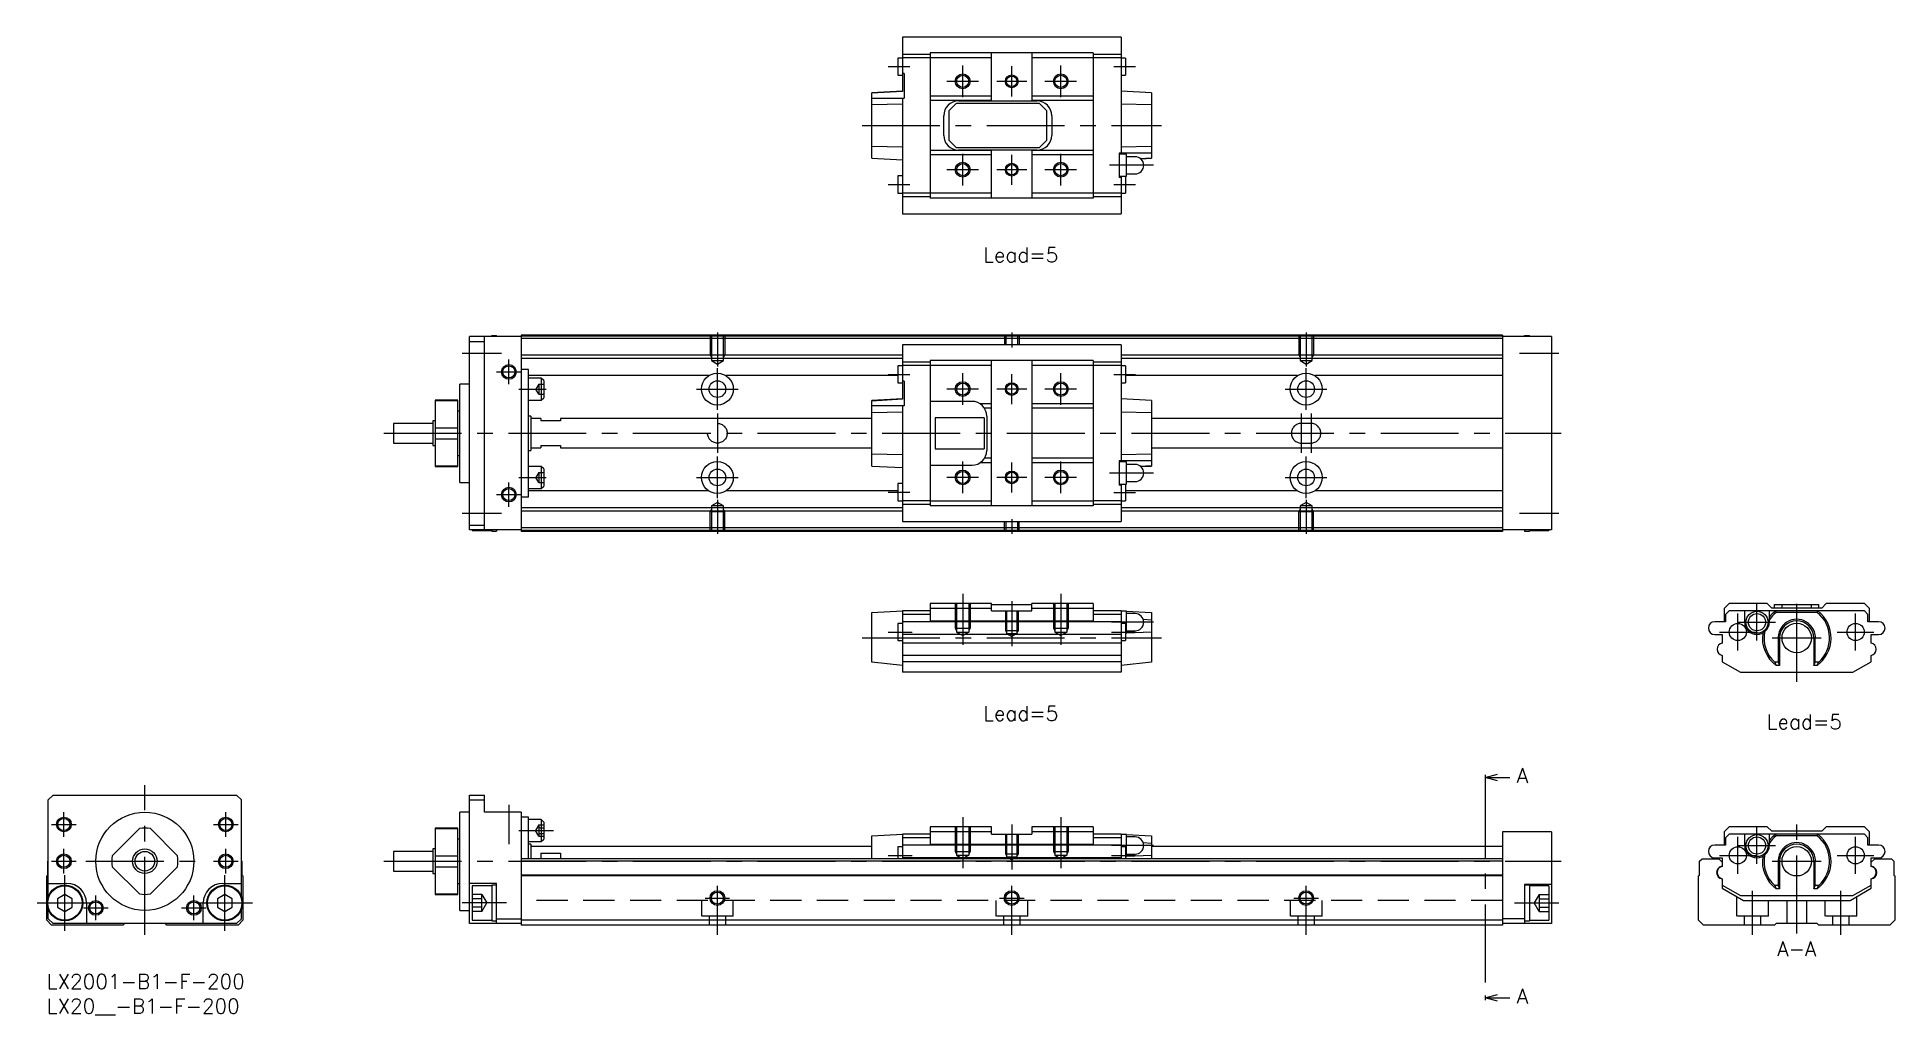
# Model space of a CAD drawing. Extents: x -2 to 377, y -8 to 191.
import ezdxf

# ---------------------------------------------------------------- set-up
doc = ezdxf.new("R2010")
doc.units = 0
doc.header["$LTSCALE"] = 0.5
doc.linetypes.add('CENTER', pattern=[50.8, 31.75, -6.35, 6.35, -6.35])
doc.linetypes.add('DASHED', pattern=[19.05, 12.7, -6.35])
for name, color, linetype in [('MSM_CENTER', 1, 'CENTER'), ('MSM_CONTINUOUS', 7, 'CONTINUOUS'), ('MSM_DASHED', 4, 'DASHED'), ('MSM_NARROW', 5, 'CONTINUOUS'), ('MSM_PART_NUMBER', 7, 'CONTINUOUS')]:
    doc.layers.add(name, color=color, linetype=linetype)
doc.styles.get("Standard").update_dxf_attribs({"font": 'txt.shx', "height": 1, "bigfont": 'bigfont.shx'})

# ---------------------------------------------------------------- blocks, each defined once
blk = doc.blocks.new('*U2')
at = {"layer": 'MSM_PART_NUMBER'}
blk.add_text('LX2001-B1-F-200', height=3, dxfattribs=at).set_placement((0, -3))
blk = doc.blocks.new('*U3')
at = {"layer": 'MSM_PART_NUMBER'}
blk.add_text('LX20__-B1-F-200', height=3, dxfattribs=at).set_placement((0, -8))

msp = doc.modelspace()

# ---------------------------------------------------------------- linework, layer by layer
at = {"layer": 'MSM_CENTER'}
for p, q in [((171.5, 184.9), (175.9, 184.9)), ((189.93, 181.9), (183.47, 181.9)), ((186.7, 178.67), (186.7, 185.13)), ((199.76, 181.9), (193.64, 181.9)), ((196.7, 178.84), (196.7, 184.96)), ((209.93, 181.9), (203.47, 181.9)), ((206.7, 178.67), (206.7, 185.13)), ((217.5, 184.9), (221.9, 184.9)), ((166.2, 172.9), (227.2, 172.9)), ((186.7, 160.67), (186.7, 167.13)), ((196.7, 160.84), (196.7, 166.96)), ((206.7, 160.67), (206.7, 167.13)), ((189.93, 163.9), (183.47, 163.9)), ((199.76, 163.9), (193.64, 163.9)), ((209.93, 163.9), (203.47, 163.9)), ((225.6, 164.8), (216.6, 164.8)), ((171.5, 160.9), (175.9, 160.9)), ((217.5, 160.85), (221.9, 160.85)), ((136.7, 130.7), (136.7, 123.79)), ((196.7, 130.7), (196.7, 127.7)), ((256.7, 130.7), (256.7, 123.79)), ((84.7, 126.5), (92.7, 126.5)), ((94.2, 120.2), (94.2, 125.2)), ((300.2, 126.5), (308.2, 126.5)), ((91.7, 122.7), (96.7, 122.7)), ((136.7, 114.95), (136.7, 123.45)), ((171.5, 122.2), (175.9, 122.2)), ((186.7, 115.97), (186.7, 122.43)), ((196.7, 116.14), (196.7, 122.26)), ((206.7, 115.97), (206.7, 122.43)), ((217.5, 122.2), (221.9, 122.2)), ((256.7, 114.95), (256.7, 123.45)), ((96.2, 119.2), (101.8, 119.2)), ((132.45, 119.2), (140.95, 119.2)), ((189.93, 119.2), (183.47, 119.2)), ((199.76, 119.2), (193.64, 119.2)), ((209.93, 119.2), (203.47, 119.2)), ((252.45, 119.2), (260.95, 119.2)), ((136.7, 114.2), (136.7, 106.2)), ((255.7, 114.2), (255.7, 106.2)), ((257.7, 114.2), (257.7, 106.2)), ((68.7, 110.2), (308.7, 110.2)), ((136.7, 96.95), (136.7, 105.45)), ((186.7, 97.97), (186.7, 104.43)), ((196.7, 98.14), (196.7, 104.26)), ((206.7, 97.97), (206.7, 104.43)), ((256.7, 96.95), (256.7, 105.45)), ((94.2, 95.2), (94.2, 100.2)), ((96.2, 101.2), (101.8, 101.2)), ((132.45, 101.2), (140.95, 101.2)), ((189.93, 101.2), (183.47, 101.2)), ((199.76, 101.2), (193.64, 101.2)), ((209.93, 101.2), (203.47, 101.2)), ((225.6, 102.1), (216.6, 102.1)), ((252.45, 101.2), (260.95, 101.2)), ((91.7, 97.7), (96.7, 97.7)), ((136.7, 96.61), (136.7, 89.7)), ((171.5, 98.2), (175.9, 98.2)), ((217.5, 98.15), (221.9, 98.15)), ((256.7, 96.61), (256.7, 89.7)), ((84.7, 93.9), (92.7, 93.9)), ((196.7, 92.7), (196.7, 89.7)), ((300.2, 93.9), (308.2, 93.9)), ((186.7, 77.5), (186.7, 67.1)), ((196.7, 76), (196.7, 66.8)), ((206.7, 77.5), (206.7, 67.1)), ((356.7, 59.55), (356.7, 77.35)), ((344.7, 65.95), (344.7, 73.45)), ((348.6, 67.95), (348.6, 75.45)), ((368.7, 65.95), (368.7, 73.45)), ((166.2, 68.5), (227.2, 68.5)), ((171.5, 69.7), (176.4, 69.7)), ((225.6, 71.7), (217, 71.7)), ((217, 69.7), (221.9, 69.7)), ((340.95, 69.7), (348.45, 69.7)), ((344.85, 71.7), (352.35, 71.7)), ((351.7, 68.5), (361.7, 68.5)), ((364.95, 69.7), (372.45, 69.7)), ((20, 8), (20, 38.5)), ((293.2, 39.58), (293.2, -4.33)), ((94.2, 34.5), (94.2, 26.5)), ((1, 30.5), (6, 30.5)), ((3.5, 28), (3.5, 33)), ((34, 30.5), (39, 30.5)), ((36.5, 28), (36.5, 33)), ((186.7, 32), (186.7, 21.6)), ((196.7, 30.5), (196.7, 21.3)), ((206.7, 32), (206.7, 21.6)), ((356.7, 8.3), (356.7, 31.1)), ((96.2, 29.25), (103.3, 29.25)), ((344.7, 20.45), (344.7, 27.95)), ((348.6, 22.45), (348.6, 29.95)), ((368.7, 20.45), (368.7, 27.95)), ((1, 23), (6, 23)), ((3.5, 20.5), (3.5, 25.5)), ((8, 23), (32, 23)), ((34, 23), (39, 23)), ((36.5, 20.5), (36.5, 25.5)), ((68.7, 23), (308.7, 23)), ((171.5, 24.2), (176.4, 24.2)), ((225.6, 26.2), (217, 26.2)), ((217, 24.2), (221.9, 24.2)), ((340.95, 24.2), (348.45, 24.2)), ((344.85, 26.2), (352.35, 26.2)), ((351.7, 23), (361.7, 23)), ((364.95, 24.2), (372.45, 24.2)), ((3.7, 8.85), (3.7, 20.15)), ((36.3, 8.85), (36.3, 20.15)), ((10, 11), (10, 16)), ((30, 11), (30, 16)), ((134.2, 15.5), (139.2, 15.5)), ((136.7, 8), (136.7, 18)), ((194.2, 15.5), (199.2, 15.5)), ((196.7, 8), (196.7, 18)), ((254.2, 15.5), (259.2, 15.5)), ((256.7, 8), (256.7, 18)), ((347.7, 8), (347.7, 17)), ((365.7, 8), (365.7, 17)), ((-1.95, 14.5), (9.35, 14.5)), ((7.5, 13.5), (12.5, 13.5)), ((27.5, 13.5), (32.5, 13.5)), ((30.65, 14.5), (41.95, 14.5)), ((93.7, 14.5), (84.7, 14.5)), ((299.2, 14.5), (308.2, 14.5))]:
    msp.add_line(p, q, dxfattribs=at)
at = {"layer": 'MSM_CONTINUOUS'}
for p, q in [((174.4, 190.9), (174.4, 179.83)), ((219, 190.9), (174.4, 190.9)), ((219, 190.9), (219, 167.3)), ((173.5, 186.65), (173.5, 183.15)), ((174.4, 186.65), (173.5, 186.65)), ((180.1, 187.4), (174.4, 187.4)), ((180.1, 186.69), (174.4, 186.69)), ((213.3, 187.7), (180.1, 187.7)), ((180.1, 187.7), (180.1, 158.1)), ((192.6, 186.7), (180.1, 186.7)), ((192.6, 177.9), (192.6, 187.7)), ((200.8, 187.7), (200.8, 177.9)), ((213.3, 186.7), (200.8, 186.7)), ((213.3, 187.7), (213.3, 158.1)), ((219, 187.4), (213.3, 187.4)), ((219, 186.69), (213.3, 186.69)), ((219.9, 186.65), (219, 186.65)), ((219.9, 186.65), (219.9, 183.15)), ((173.5, 183.15), (174.4, 183.15)), ((174.8, 183.5), (174.4, 183.5)), ((174.8, 183.5), (174.8, 178.5)), ((219, 183.15), (219.9, 183.15)), ((174.4, 179.9), (168.2, 179.58)), ((174.4, 179.83), (168.2, 179.46)), ((168.2, 166.22), (168.2, 179.58)), ((168.2, 178.5), (174.8, 178.5)), ((174.4, 178.5), (174.4, 154.9)), ((192.6, 178.9), (180.1, 178.9)), ((192.6, 178), (180.1, 178)), ((213.3, 178.9), (200.8, 178.9)), ((213.3, 178), (200.8, 178)), ((225.2, 179.58), (219, 179.9)), ((225.2, 179.58), (225.2, 166.22)), ((174.4, 177.23), (168.2, 177.09)), ((182.85, 170.9), (182.85, 174.9)), ((185.35, 177.4), (183.85, 175.9)), ((183.85, 175.9), (183.85, 169.9)), ((202.35, 177.4), (185.35, 177.4)), ((185.85, 177.9), (201.85, 177.9)), ((203.85, 175.9), (202.35, 177.4)), ((203.85, 169.9), (203.85, 175.9)), ((204.85, 174.9), (204.85, 170.9)), ((225.2, 177.09), (219, 177.23)), ((168.2, 168.71), (174.4, 168.57)), ((192.6, 167.8), (180.1, 167.8)), ((192.6, 166.9), (180.1, 166.9)), ((183.85, 169.9), (185.35, 168.4)), ((185.35, 168.4), (202.35, 168.4)), ((201.85, 167.9), (185.85, 167.9)), ((192.6, 158.1), (192.6, 167.9)), ((200.8, 167.9), (200.8, 158.1)), ((213.3, 167.8), (200.8, 167.8)), ((213.3, 166.9), (200.8, 166.9)), ((202.35, 168.4), (203.85, 169.9)), ((218.6, 167.3), (218.6, 162.3)), ((225.2, 167.3), (218.6, 167.3)), ((220.1, 167.05), (218.6, 167.05)), ((219, 168.57), (225.2, 168.71)), ((220.1, 162.55), (220.1, 167.05)), ((168.2, 166.22), (174.4, 165.9)), ((221.85, 166.55), (220.1, 166.55)), ((220.1, 163.05), (221.85, 163.05)), ((222.9, 166.2), (225.2, 166.34)), ((223.01, 166.11), (225.2, 166.22)), ((173.5, 162.65), (173.5, 159.15)), ((174.4, 162.65), (173.5, 162.65)), ((173.5, 159.15), (174.4, 159.15)), ((180.1, 159.11), (174.4, 159.11)), ((192.6, 159.1), (180.1, 159.1)), ((213.3, 159.1), (200.8, 159.1)), ((219, 159.11), (213.3, 159.11)), ((218.6, 162.55), (220.1, 162.55)), ((219, 162.3), (218.6, 162.3)), ((219, 162.55), (219, 154.9)), ((219, 159.15), (219.9, 159.15)), ((219.9, 162.55), (219.9, 159.15)), ((180.1, 158.4), (174.4, 158.4)), ((213.3, 158.1), (180.1, 158.1)), ((219, 158.4), (213.3, 158.4)), ((174.4, 154.9), (219, 154.9)), ((96.7, 129.9), (86.2, 129.9)), ((86.2, 90.5), (86.2, 129.9)), ((86.2, 128.9), (89.2, 128.9)), ((86.7, 129.9), (86.7, 130)), ((86.7, 130), (90.7, 130)), ((89.2, 90.5), (89.2, 129.9)), ((90.7, 129.9), (90.7, 130.15)), ((90.7, 130.15), (91.7, 130.15)), ((91.7, 129.9), (91.7, 130.15)), ((296.7, 130.2), (96.7, 130.2)), ((96.7, 130.2), (96.7, 90.2)), ((296.7, 130), (96.7, 130)), ((296.7, 129.5), (96.7, 129.5)), ((296.7, 130.2), (296.7, 90.2)), ((306.7, 129.9), (296.7, 129.9)), ((301.2, 129.9), (301.2, 130.15)), ((301.2, 130.15), (302.2, 130.15)), ((302.2, 129.9), (302.2, 130.15)), ((302.2, 130), (306.2, 130)), ((306.2, 129.9), (306.2, 130)), ((306.7, 129.9), (306.7, 90.5)), ((174.4, 126.1), (96.7, 126.1)), ((174.4, 125.4), (96.7, 125.4)), ((174.4, 128.2), (174.4, 117.13)), ((219, 128.2), (174.4, 128.2)), ((213.3, 125), (180.1, 125)), ((180.1, 125), (180.1, 95.4)), ((192.6, 95.4), (192.6, 125)), ((200.8, 125), (200.8, 95.4)), ((213.3, 125), (213.3, 95.4)), ((219, 128.2), (219, 104.6)), ((296.7, 126.1), (219, 126.1)), ((296.7, 125.4), (219, 125.4)), ((98.2, 123.2), (96.7, 123.2)), ((98.2, 97.2), (98.2, 123.2)), ((134.95, 121.94), (98.2, 121.94)), ((100.8, 121.45), (98.2, 121.45)), ((100.8, 121.45), (100.8, 116.95)), ((101.3, 120.95), (100.8, 121.45)), ((173.5, 121.94), (138.45, 121.94)), ((173.5, 123.95), (173.5, 120.45)), ((174.4, 123.95), (173.5, 123.95)), ((180.1, 124.7), (174.4, 124.7)), ((180.1, 123.99), (174.4, 123.99)), ((192.6, 124), (180.1, 124)), ((213.3, 124), (200.8, 124)), ((219, 124.7), (213.3, 124.7)), ((219, 123.99), (213.3, 123.99)), ((219.9, 123.95), (219, 123.95)), ((219.9, 123.95), (219.9, 120.45)), ((254.95, 121.94), (219.9, 121.94)), ((296.7, 121.94), (258.45, 121.94)), ((86.2, 120.2), (84.2, 120.2)), ((84.2, 100.2), (84.2, 120.2)), ((100.8, 116.95), (101.3, 117.45)), ((101.3, 120.95), (101.3, 117.45)), ((173.5, 120.45), (174.4, 120.45)), ((174.8, 120.8), (174.4, 120.8)), ((174.8, 120.8), (174.8, 115.8)), ((219, 120.45), (219.9, 120.45)), ((83.8, 116.95), (79.2, 116.95)), ((79.2, 116.95), (79.2, 103.45)), ((79.2, 116.86), (83.8, 116.86)), ((83.8, 103.45), (83.8, 116.95)), ((84.2, 114.7), (83.8, 114.7)), ((98.2, 116.95), (100.8, 116.95)), ((98.7, 113.7), (98.2, 113.7)), ((98.7, 113.7), (98.7, 106.7)), ((174.4, 117.2), (168.2, 116.88)), ((174.4, 117.13), (168.2, 116.76)), ((168.2, 103.52), (168.2, 116.88)), ((174.8, 115.8), (168.2, 115.8)), ((174.4, 114.53), (168.2, 114.39)), ((174.4, 115.8), (174.4, 92.2)), ((188.6, 116.7), (180.1, 116.7)), ((192.6, 116.2), (190.26, 116.2)), ((192.6, 115.3), (191.14, 115.3)), ((191.6, 113.7), (191.6, 106.7)), ((213.3, 116.2), (200.8, 116.2)), ((213.3, 115.3), (200.8, 115.3)), ((225.2, 116.88), (219, 117.2)), ((225.2, 114.39), (219, 114.53)), ((225.2, 116.88), (225.2, 103.52)), ((70.7, 112.2), (70.7, 108.2)), ((78.7, 112.2), (70.7, 112.2)), ((78.7, 112.7), (78.7, 107.7)), ((79.2, 112.7), (78.7, 112.7)), ((79.2, 111.32), (83.8, 111.32)), ((100.7, 113.2), (98.7, 113.2)), ((100.7, 113.2), (100.7, 112.7)), ((104.7, 112.7), (100.7, 112.7)), ((104.7, 113.2), (104.7, 112.7)), ((168.2, 113.2), (104.7, 113.2)), ((181.1, 113.36), (181.1, 107.04)), ((191.1, 113.36), (181.1, 113.36)), ((191.1, 113.36), (191.1, 107.04)), ((296.7, 113.2), (225.2, 113.2)), ((70.7, 108.2), (78.7, 108.2)), ((78.7, 107.7), (79.2, 107.7)), ((79.2, 109.08), (83.8, 109.08)), ((98.2, 106.7), (98.7, 106.7)), ((98.7, 107.2), (100.7, 107.2)), ((100.7, 107.7), (104.7, 107.7)), ((100.7, 107.7), (100.7, 107.2)), ((104.7, 107.7), (104.7, 107.2)), ((104.7, 107.2), (168.2, 107.2)), ((181.1, 107.04), (191.1, 107.04)), ((225.2, 107.2), (296.7, 107.2)), ((79.2, 103.54), (83.8, 103.54)), ((79.2, 103.45), (83.8, 103.45)), ((83.8, 105.7), (84.2, 105.7)), ((100.8, 103.45), (98.2, 103.45)), ((101.3, 102.95), (100.8, 103.45)), ((100.8, 103.45), (100.8, 98.95)), ((101.3, 102.95), (101.3, 99.45)), ((168.2, 106.01), (174.4, 105.87)), ((168.2, 103.52), (174.4, 103.2)), ((180.1, 103.7), (188.6, 103.7)), ((192.6, 104.2), (190.26, 104.2)), ((192.6, 105.1), (191.14, 105.1)), ((213.3, 105.1), (200.8, 105.1)), ((213.3, 104.2), (200.8, 104.2)), ((225.2, 104.6), (218.6, 104.6)), ((218.6, 104.6), (218.6, 99.6)), ((220.1, 104.35), (218.6, 104.35)), ((219, 105.87), (225.2, 106.01)), ((220.1, 99.85), (220.1, 104.35)), ((221.85, 103.85), (220.1, 103.85)), ((222.9, 103.5), (225.2, 103.64)), ((223.01, 103.41), (225.2, 103.52)), ((84.2, 100.2), (86.2, 100.2)), ((98.2, 98.95), (100.8, 98.95)), ((134.95, 98.46), (98.2, 98.46)), ((100.8, 98.95), (101.3, 99.45)), ((173.5, 98.46), (138.45, 98.46)), ((173.5, 99.95), (173.5, 96.45)), ((174.4, 99.95), (173.5, 99.95)), ((218.6, 99.85), (220.1, 99.85)), ((219, 99.6), (218.6, 99.6)), ((219, 99.85), (219, 92.2)), ((219.9, 99.85), (219.9, 96.45)), ((254.95, 98.46), (219.9, 98.46)), ((220.1, 100.35), (221.85, 100.35)), ((296.7, 98.46), (258.45, 98.46)), ((98.2, 97.2), (96.7, 97.2)), ((174.4, 95), (96.7, 95)), ((173.5, 96.45), (174.4, 96.45)), ((180.1, 96.41), (174.4, 96.41)), ((180.1, 95.7), (174.4, 95.7)), ((192.6, 96.4), (180.1, 96.4)), ((213.3, 95.4), (180.1, 95.4)), ((213.3, 96.4), (200.8, 96.4)), ((219, 96.41), (213.3, 96.41)), ((219, 95.7), (213.3, 95.7)), ((219, 96.45), (219.9, 96.45)), ((296.7, 95), (219, 95)), ((86.2, 91.5), (89.2, 91.5)), ((174.4, 94.3), (96.7, 94.3)), ((296.7, 90.9), (96.7, 90.9)), ((174.4, 92.2), (219, 92.2)), ((296.7, 94.3), (219, 94.3)), ((96.7, 90.5), (86.2, 90.5)), ((86.7, 90.5), (86.7, 90.4)), ((86.7, 90.4), (90.7, 90.4)), ((90.7, 90.5), (90.7, 90.25)), ((90.7, 90.25), (91.7, 90.25)), ((91.7, 90.5), (91.7, 90.25)), ((296.7, 90.4), (96.7, 90.4)), ((296.7, 90.2), (96.7, 90.2)), ((306.7, 90.5), (296.7, 90.5)), ((301.2, 90.5), (301.2, 90.25)), ((301.2, 90.25), (302.2, 90.25)), ((302.2, 90.5), (302.2, 90.25)), ((302.2, 90.4), (306.2, 90.4)), ((306.2, 90.5), (306.2, 90.4)), ((168.2, 73.7), (174.4, 74)), ((168.2, 63.54), (168.2, 73.7)), ((180.1, 74), (174.4, 74)), ((174.4, 74), (174.4, 61.5)), ((180.1, 73.29), (174.4, 73.29)), ((192.6, 75.5), (180.1, 75.5)), ((180.1, 75.5), (180.1, 71.93)), ((192.6, 74.5), (180.1, 74.5)), ((192.6, 74), (192.6, 75.5)), ((192.6, 75.3), (200.8, 75.3)), ((192.6, 74), (200.8, 74)), ((200.8, 74), (200.8, 75.5)), ((213.3, 75.5), (200.8, 75.5)), ((213.3, 74.5), (200.8, 74.5)), ((213.3, 75.5), (213.3, 71.93)), ((219, 74), (213.3, 74)), ((219, 73.29), (213.3, 73.29)), ((219, 74), (220.02, 73.95)), ((219, 74), (219, 61.5)), ((220.1, 73.95), (219, 73.95)), ((220.1, 73.95), (225.2, 73.7)), ((220.1, 69.45), (220.1, 73.95)), ((221.85, 73.45), (220.1, 73.45)), ((225.2, 72.13), (223.5, 72.29)), ((225.2, 73.7), (225.2, 63.54)), ((342.9, 75.5), (341.9, 74.5)), ((341.9, 74.5), (341.9, 71.93)), ((342.91, 74), (342.2, 73.29)), ((342.2, 73.29), (342.2, 71.8)), ((350.7, 75.5), (342.9, 75.5)), ((370.49, 74), (342.91, 74)), ((346.1, 71.7), (346.1, 74)), ((351.6, 74.6), (350.7, 75.5)), ((351.1, 74), (351.1, 71.7)), ((361.8, 74.6), (351.6, 74.6)), ((352.2, 74.6), (352.2, 75.3)), ((352.2, 75.3), (361.2, 75.3)), ((352.37, 74), (352.51, 73.7)), ((360.89, 73.7), (352.51, 73.7)), ((353.7, 74.6), (353.7, 75.3)), ((359.7, 74.6), (359.7, 75.3)), ((360.89, 73.7), (361.03, 74)), ((361.2, 74.6), (361.2, 75.3)), ((362.7, 75.5), (361.8, 74.6)), ((370.5, 75.5), (362.7, 75.5)), ((371.2, 73.29), (370.49, 74)), ((371.5, 74.5), (370.5, 75.5)), ((371.2, 71.8), (371.2, 73.29)), ((371.5, 71.93), (371.5, 74.5)), ((174.4, 71.45), (173.5, 71.45)), ((173.5, 71.45), (173.5, 67.95)), ((219, 71.8), (174.4, 71.8)), ((219, 69.2), (174.4, 69.2)), ((213.3, 71.93), (180.1, 71.93)), ((219.9, 71.45), (219, 71.45)), ((219.9, 71.45), (219.9, 67.95)), ((219.9, 69.45), (220.1, 69.45)), ((220.1, 69.95), (221.85, 69.95)), ((220.1, 69.53), (225.2, 69.73)), ((342.2, 71.8), (340, 71.8)), ((340, 69.2), (341.5, 69.2)), ((341.5, 69.2), (341.5, 67.46)), ((341.9, 71.93), (342.2, 71.93)), ((352.91, 68.18), (352.91, 63.54)), ((353.2, 68.5), (353.2, 62.88)), ((360.2, 68.5), (360.2, 62.88)), ((360.49, 63.54), (360.49, 68.18)), ((371.2, 71.93), (371.5, 71.93)), ((373.4, 71.8), (371.2, 71.8)), ((371.9, 67.46), (371.9, 69.2)), ((371.9, 69.2), (373.4, 69.2)), ((173.5, 67.95), (174.4, 67.95)), ((219, 67.46), (174.4, 67.46)), ((219, 64.94), (174.4, 64.94)), ((219, 67.95), (219.9, 67.95)), ((341.5, 64.94), (341.5, 63.66)), ((371.9, 63.66), (371.9, 64.94)), ((174.4, 62.88), (168.2, 63.54)), ((219, 63.66), (174.4, 63.66)), ((219, 61.5), (174.4, 61.5)), ((225.2, 63.54), (219, 62.88)), ((341.5, 63.66), (345.24, 61.5)), ((345.24, 61.5), (368.16, 61.5)), ((352.91, 63.54), (352.23, 63.54)), ((353.2, 62.88), (352.53, 62.88)), ((352.91, 63.54), (353.2, 62.88)), ((360.2, 62.88), (360.49, 63.54)), ((360.87, 62.88), (360.2, 62.88)), ((361.17, 63.54), (360.49, 63.54)), ((368.16, 61.5), (371.9, 63.66)), ((293.2, 40.08), (295.7, 40.75)), ((293.2, 40.58), (293.2, 39.58)), ((295.7, 39.41), (293.2, 40.08)), ((293.2, 40.08), (298.2, 40.08)), ((0.3, 35.5), (1.3, 36.5)), ((0.3, 15.83), (0.3, 35.5)), ((1.3, 36.5), (38.7, 36.5)), ((38.7, 36.5), (39.7, 35.5)), ((39.7, 15.83), (39.7, 35.5)), ((86.2, 10.3), (86.2, 36.5)), ((86.2, 36.5), (89.2, 36.5)), ((86.2, 35.5), (89.2, 35.5)), ((89.2, 33), (89.2, 36.5)), ((86.2, 33), (84.2, 33)), ((84.2, 13), (84.2, 33)), ((96.7, 33), (89.2, 33)), ((96.7, 33), (96.7, 10)), ((98.2, 32), (96.7, 32)), ((98.2, 23.5), (98.2, 32)), ((100.8, 31.5), (98.2, 31.5)), ((101.3, 31), (100.8, 31.5)), ((100.8, 31.5), (100.8, 27)), ((101.3, 31), (101.3, 27.5)), ((13.34, 24.12), (18.88, 29.66)), ((21.12, 29.66), (26.66, 24.12)), ((83.8, 29.75), (79.2, 29.75)), ((79.2, 29.75), (79.2, 16.25)), ((79.2, 29.66), (83.8, 29.66)), ((83.8, 16.25), (83.8, 29.75)), ((84.2, 27.5), (83.8, 27.5)), ((98.2, 27), (100.8, 27)), ((100.8, 27), (101.3, 27.5)), ((168.2, 28.2), (174.4, 28.5)), ((168.2, 23.5), (168.2, 28.2)), ((180.1, 28.5), (174.4, 28.5)), ((174.4, 28.5), (174.4, 23.5)), ((180.1, 27.79), (174.4, 27.79)), ((180.1, 30), (180.1, 26.43)), ((192.6, 30), (180.1, 30)), ((192.6, 29), (180.1, 29)), ((192.6, 28.5), (192.6, 30)), ((192.6, 28.5), (200.8, 28.5)), ((213.3, 30), (200.8, 30)), ((200.8, 30), (200.8, 28.5)), ((213.3, 29), (200.8, 29)), ((213.3, 30), (213.3, 26.43)), ((219, 28.5), (213.3, 28.5)), ((219, 27.79), (213.3, 27.79)), ((219, 28.5), (220.02, 28.45)), ((219, 28.5), (219, 23.5)), ((220.1, 28.45), (219, 28.45)), ((220.1, 28.45), (225.2, 28.2)), ((220.1, 23.95), (220.1, 28.45)), ((221.85, 27.95), (220.1, 27.95)), ((225.2, 26.63), (223.5, 26.79)), ((225.2, 28.2), (225.2, 23.5)), ((306.7, 29), (296.7, 29)), ((296.7, 29), (296.7, 10)), ((306.7, 29), (306.7, 10.3)), ((342.9, 30), (341.9, 29)), ((341.9, 29), (341.9, 26.43)), ((342.91, 28.5), (342.2, 27.79)), ((342.2, 27.79), (342.2, 26.3)), ((350.7, 30), (342.9, 30)), ((370.49, 28.5), (342.91, 28.5)), ((346.1, 26.2), (346.1, 28.5)), ((351.6, 29.1), (350.7, 30)), ((351.1, 28.5), (351.1, 26.2)), ((361.8, 29.1), (351.6, 29.1)), ((352.37, 28.5), (352.51, 28.2)), ((360.89, 28.2), (352.51, 28.2)), ((360.89, 28.2), (361.03, 28.5)), ((362.7, 30), (361.8, 29.1)), ((370.5, 30), (362.7, 30)), ((371.2, 27.79), (370.49, 28.5)), ((371.5, 29), (370.5, 30)), ((371.2, 26.3), (371.2, 27.79)), ((371.5, 26.43), (371.5, 29)), ((0.2, 23), (0.3, 23.1)), ((0.2, 20.2), (0.2, 23)), ((39.7, 23.1), (39.8, 23)), ((39.8, 23), (39.8, 20.2)), ((78.7, 25), (70.7, 25)), ((70.7, 25), (70.7, 21)), ((79.2, 25.5), (78.7, 25.5)), ((78.7, 25.5), (78.7, 20.5)), ((79.2, 24.12), (83.8, 24.12)), ((296.7, 23.5), (96.7, 23.5)), ((296.7, 23), (96.7, 23)), ((98.7, 26.5), (98.2, 26.5)), ((98.7, 26.5), (98.7, 23.5)), ((168.2, 26), (98.7, 26)), ((100.7, 24.66), (104.7, 24.66)), ((100.7, 24.66), (100.7, 23.5)), ((104.7, 24.66), (104.7, 23.5)), ((174.4, 25.95), (173.5, 25.95)), ((173.5, 25.95), (173.5, 23.5)), ((219, 26.3), (174.4, 26.3)), ((219, 23.7), (174.4, 23.7)), ((213.3, 26.43), (180.1, 26.43)), ((219.9, 25.95), (219, 25.95)), ((219.9, 25.95), (219.9, 23.5)), ((219.9, 23.95), (220.1, 23.95)), ((220.1, 24.45), (221.85, 24.45)), ((220.1, 24.03), (225.2, 24.23)), ((296.7, 26), (225.2, 26)), ((336.9, 23), (337.4, 23.5)), ((336.9, 20.2), (336.9, 23)), ((337.4, 23.5), (340.8, 23.5)), ((342.2, 26.3), (340, 26.3)), ((340, 23.7), (341.5, 23.7)), ((340.8, 23.5), (341.5, 22.8)), ((341.5, 23.7), (341.5, 21.96)), ((341.9, 26.43), (342.2, 26.43)), ((353.2, 23), (353.2, 17.38)), ((360.2, 23), (360.2, 17.38)), ((371.2, 26.43), (371.5, 26.43)), ((373.4, 26.3), (371.2, 26.3)), ((371.9, 23.7), (373.4, 23.7)), ((371.9, 21.96), (371.9, 23.7)), ((371.9, 22.8), (372.6, 23.5)), ((372.6, 23.5), (376, 23.5)), ((376, 23.5), (376.5, 23)), ((376.5, 23), (376.5, 20.2)), ((0, 20), (0.2, 20.2)), ((0, 11), (0, 20)), ((18.88, 16.34), (13.34, 21.88)), ((26.66, 21.88), (21.12, 16.34)), ((39.8, 20.2), (40, 20)), ((40, 20), (40, 11)), ((70.7, 21), (78.7, 21)), ((78.7, 20.5), (79.2, 20.5)), ((79.2, 21.88), (83.8, 21.88)), ((296.7, 20.2), (96.7, 20.2)), ((296.7, 20), (96.7, 20)), ((336.7, 20), (336.9, 20.2)), ((336.7, 11), (336.7, 20)), ((341.5, 19.44), (341.5, 17.5)), ((352.91, 22.68), (352.91, 18.04)), ((360.49, 18.04), (360.49, 22.68)), ((371.9, 17.5), (371.9, 19.44)), ((376.5, 20.2), (376.7, 20)), ((376.7, 20), (376.7, 11)), ((0.3, 18.5), (4.1, 18.5)), ((3.7, 16.23), (2.2, 15.37)), ((2.2, 15.37), (2.2, 13.63)), ((5.2, 15.37), (3.7, 16.23)), ((5.2, 13.63), (5.2, 15.37)), ((36.3, 16.23), (34.8, 15.37)), ((34.8, 15.37), (34.8, 13.63)), ((35.9, 18.5), (39.7, 18.5)), ((37.8, 15.37), (36.3, 16.23)), ((37.8, 13.63), (37.8, 15.37)), ((79.2, 16.34), (83.8, 16.34)), ((79.2, 16.25), (83.8, 16.25)), ((83.8, 18.5), (84.2, 18.5)), ((91.7, 18.5), (86.2, 18.5)), ((86.7, 18), (86.7, 11)), ((90.7, 18), (86.7, 18)), ((90.7, 18.15), (90.7, 10.85)), ((91.7, 18.15), (90.7, 18.15)), ((91.7, 10.3), (91.7, 18.5)), ((306.7, 18.3), (301.2, 18.3)), ((301.2, 18.3), (301.2, 10.3)), ((302.2, 18.15), (301.2, 18.15)), ((302.2, 18.15), (302.2, 10.85)), ((306.2, 18), (302.2, 18)), ((306.2, 18), (306.2, 11)), ((341.5, 18.16), (345.24, 16)), ((341.5, 17.5), (345.83, 15)), ((345.24, 16), (368.16, 16)), ((352.91, 18.04), (352.23, 18.04)), ((353.2, 17.38), (352.53, 17.38)), ((352.91, 18.04), (353.2, 17.38)), ((360.2, 17.38), (360.49, 18.04)), ((360.87, 17.38), (360.2, 17.38)), ((361.17, 18.04), (360.49, 18.04)), ((367.57, 15), (371.9, 17.5)), ((368.16, 16), (371.9, 18.16)), ((0.3, 11.3), (0.3, 13.17)), ((2.2, 13.63), (3.7, 12.77)), ((3.7, 12.77), (5.2, 13.63)), ((8.1, 14.5), (8.1, 10.3)), ((31.9, 10.3), (31.9, 14.5)), ((34.8, 13.63), (36.3, 12.77)), ((36.3, 12.77), (37.8, 13.63)), ((39.7, 11.3), (39.7, 13.17)), ((84.2, 13), (86.2, 13)), ((345.83, 15), (367.57, 15)), ((1, 10), (0, 11)), ((0.3, 11.3), (1.3, 10.3)), ((15.5, 10), (1, 10)), ((38.7, 10.3), (1.3, 10.3)), ((15.8, 10.3), (15.5, 10)), ((24.5, 10), (24.2, 10.3)), ((39, 10), (24.5, 10)), ((38.7, 10.3), (39.7, 11.3)), ((40, 11), (39, 10)), ((96.7, 10.3), (86.2, 10.3)), ((86.7, 11), (90.7, 11)), ((90.7, 10.85), (91.7, 10.85)), ((91.7, 11.3), (96.7, 11.3)), ((296.7, 11), (96.7, 11)), ((296.7, 10), (96.7, 10)), ((301.2, 11.3), (296.7, 11.3)), ((306.7, 10.3), (296.7, 10.3)), ((301.2, 10.85), (302.2, 10.85)), ((302.2, 11), (306.2, 11)), ((337.7, 10), (336.7, 11)), ((352.2, 10), (337.7, 10)), ((352.5, 10.3), (352.2, 10)), ((360.9, 10.3), (352.5, 10.3)), ((361.2, 10), (360.9, 10.3)), ((375.7, 10), (361.2, 10)), ((376.7, 11), (375.7, 10)), ((293.2, -4.83), (295.7, -4.16)), ((293.2, -4.33), (293.2, -5.33)), ((295.7, -5.5), (293.2, -4.83)), ((293.2, -4.83), (298.2, -4.83))]:
    msp.add_line(p, q, dxfattribs=at)
for centre, radius in [((186.7, 181.9), 1.23), ((196.7, 181.9), 1.06), ((206.7, 181.9), 1.23), ((186.7, 163.9), 1.23), ((196.7, 163.9), 1.06), ((206.7, 163.9), 1.23), ((94.2, 122.7), 1.23), ((136.7, 119.2), 3.25), ((256.7, 119.2), 3.25), ((136.7, 119.2), 1.7), ((186.7, 119.2), 1.23), ((196.7, 119.2), 1.06), ((206.7, 119.2), 1.23), ((256.7, 119.2), 1.7), ((136.7, 101.2), 3.25), ((136.7, 101.2), 1.7), ((186.7, 101.2), 1.23), ((196.7, 101.2), 1.06), ((206.7, 101.2), 1.23), ((256.7, 101.2), 3.25), ((256.7, 101.2), 1.7), ((94.2, 97.7), 1.23), ((348.6, 71.7), 2.25), ((348.6, 71.7), 1.75), ((344.7, 69.7), 1.75), ((356.7, 68.5), 3), ((368.7, 69.7), 1.75), ((3.5, 30.5), 1.23), ((20, 23), 10), ((36.5, 30.5), 1.23), ((348.6, 26.2), 2.25), ((348.6, 26.2), 1.75), ((3.5, 23), 1.23), ((20, 23), 2.5), ((20, 23), 2), ((36.5, 23), 1.23), ((344.7, 24.2), 1.75), ((356.7, 23), 3), ((368.7, 24.2), 1.75), ((3.7, 14.5), 3.65), ((3.7, 14.5), 3.5), ((36.3, 14.5), 3.65), ((36.3, 14.5), 3.5), ((136.7, 15.5), 1.23), ((196.7, 15.5), 1.23), ((256.7, 15.5), 1.23), ((10, 13.5), 1.23), ((30, 13.5), 1.23)]:
    msp.add_circle(centre, radius, dxfattribs=at)
for centre, radius, start, end in [((185.85, 174.9), 3, 90, 180), ((201.85, 174.9), 3, 0, 90), ((185.85, 170.9), 3, 180, 270), ((201.85, 170.9), 3, 270, 0), ((221.85, 164.8), 1.75, 270, 90), ((188.6, 113.7), 3, 0, 90), ((188.6, 106.7), 3, 270, 0), ((221.85, 102.1), 1.75, 270, 90), ((221.85, 71.7), 1.75, 270, 90), ((356.7, 68.5), 7, 128.2132, 143.1301), ((356.7, 68.5), 6.68, 128.8735, 147.0286), ((356.7, 68.5), 3.8, 355.1074, 184.8926), ((356.7, 68.5), 3.5, 0, 180), ((356.7, 68.5), 7, 306.5962, 51.7868), ((356.7, 68.5), 6.68, 312.0402, 51.1265), ((340, 70.5), 1.3, 90, 270), ((348.6, 71.7), 2.5, 180, 0), ((356.7, 68.5), 7, 171.8617, 233.4038), ((356.7, 68.5), 6.68, 169.3812, 227.9598), ((373.4, 70.5), 1.3, 270, 90), ((341.8, 66.2), 1.3, 103.3424, 256.6576), ((371.6, 66.2), 1.3, 283.3424, 76.6576), ((357.77, 65.63), 5.92, 200.6125, 207.6426), ((350.51, 67.92), 11.52, 334.0671, 337.6778), ((20, 23), 6.75, 80.4309, 99.5691), ((221.85, 26.2), 1.75, 270, 90), ((356.7, 23), 7, 128.2132, 143.1301), ((356.7, 23), 6.68, 128.8735, 147.0286), ((356.7, 23), 3.8, 355.1074, 184.8926), ((356.7, 23), 7, 306.5962, 51.7868), ((356.7, 23), 6.68, 312.0402, 51.1265), ((20, 23), 6.75, 170.4309, 189.5691), ((20, 23), 6.75, 350.4309, 9.5691), ((340, 25), 1.3, 90, 270), ((348.6, 26.2), 2.5, 180, 0), ((356.7, 23), 7, 171.8617, 233.4038), ((356.7, 23), 6.68, 169.3812, 227.9598), ((356.7, 23), 3.5, 0, 180), ((373.4, 25), 1.3, 270, 90), ((341.7, 20.7), 1.32, 98.7147, 261.2853), ((341.8, 20.7), 1.3, 103.3424, 256.6576), ((371.7, 20.7), 1.32, 278.7147, 81.2853), ((371.6, 20.7), 1.3, 283.3424, 76.6576), ((4.1, 14.5), 4, 0, 90), ((20, 23), 6.75, 260.4309, 279.5691), ((35.9, 14.5), 4, 90, 180), ((357.77, 20.13), 5.92, 200.6125, 207.6426), ((350.51, 22.42), 11.52, 334.0671, 337.6778)]:
    msp.add_arc(centre, radius, start, end, dxfattribs=at)
at = {"layer": 'MSM_DASHED'}
for p, q in [((135.2, 130.2), (135.2, 126.2)), ((135.47, 130.2), (135.47, 125)), ((137.93, 125), (137.93, 130.2)), ((138.2, 130.2), (138.2, 126.2)), ((195.2, 130.2), (195.2, 128.2)), ((195.47, 130.2), (195.47, 128.2)), ((197.93, 128.2), (197.93, 130.2)), ((198.2, 130.2), (198.2, 128.2)), ((255.2, 130.2), (255.2, 126.2)), ((255.47, 130.2), (255.47, 125)), ((257.93, 125), (257.93, 130.2)), ((258.2, 130.2), (258.2, 126.2)), ((135.2, 126.2), (138.2, 126.2)), ((135.2, 126.2), (135.47, 125.73)), ((135.47, 125), (137.93, 125)), ((135.47, 125), (136.7, 124.29)), ((136.7, 124.29), (137.93, 125)), ((138.2, 126.2), (137.93, 125.73)), ((255.2, 126.2), (258.2, 126.2)), ((255.2, 126.2), (255.47, 125.73)), ((255.47, 125), (257.93, 125)), ((255.47, 125), (256.7, 124.29)), ((256.7, 124.29), (257.93, 125)), ((258.2, 126.2), (257.93, 125.73)), ((100.3, 120.2), (99.72, 119.2)), ((100.3, 118.2), (99.72, 119.2)), ((100.3, 120.2), (101.3, 120.2)), ((100.3, 120.2), (100.3, 118.2)), ((100.3, 119.2), (101.3, 119.2)), ((100.3, 118.2), (101.3, 118.2)), ((257.7, 112.2), (255.7, 112.2)), ((255.7, 108.2), (257.7, 108.2)), ((100.3, 102.2), (99.72, 101.2)), ((100.3, 100.2), (99.72, 101.2)), ((100.3, 102.2), (101.3, 102.2)), ((100.3, 102.2), (100.3, 100.2)), ((100.3, 101.2), (101.3, 101.2)), ((100.3, 100.2), (101.3, 100.2)), ((135.2, 94.2), (135.47, 94.67)), ((136.7, 96.11), (135.47, 95.4)), ((137.93, 95.4), (135.47, 95.4)), ((135.47, 95.4), (135.47, 90.2)), ((137.93, 95.4), (136.7, 96.11)), ((137.93, 90.2), (137.93, 95.4)), ((138.2, 94.2), (137.93, 94.67)), ((255.2, 94.2), (255.47, 94.67)), ((256.7, 96.11), (255.47, 95.4)), ((255.47, 95.4), (255.47, 90.2)), ((257.93, 95.4), (255.47, 95.4)), ((257.93, 95.4), (256.7, 96.11)), ((257.93, 90.2), (257.93, 95.4)), ((258.2, 94.2), (257.93, 94.67)), ((138.2, 94.2), (135.2, 94.2)), ((135.2, 90.2), (135.2, 94.2)), ((138.2, 90.2), (138.2, 94.2)), ((195.2, 90.2), (195.2, 92.2)), ((195.47, 92.2), (195.47, 90.2)), ((197.93, 90.2), (197.93, 92.2)), ((198.2, 90.2), (198.2, 92.2)), ((258.2, 94.2), (255.2, 94.2)), ((255.2, 90.2), (255.2, 94.2)), ((258.2, 90.2), (258.2, 94.2)), ((185.2, 75.5), (185.2, 70.5)), ((185.47, 75.5), (185.47, 69.71)), ((187.93, 75.5), (187.93, 69.71)), ((188.2, 75.5), (188.2, 70.5)), ((195.4, 74), (195.4, 70)), ((195.64, 74), (195.64, 69.41)), ((197.76, 74), (197.76, 69.41)), ((198, 74), (198, 70)), ((205.2, 75.5), (205.2, 70.5)), ((205.47, 75.5), (205.47, 69.71)), ((207.93, 75.5), (207.93, 69.71)), ((208.2, 75.5), (208.2, 70.5)), ((185.2, 70.5), (188.2, 70.5)), ((185.2, 70.5), (185.47, 70.03)), ((185.47, 69.71), (187.93, 69.71)), ((185.47, 69.71), (186.7, 69)), ((187.93, 69.71), (186.7, 69)), ((188.2, 70.5), (187.93, 70.03)), ((195.4, 70), (198, 70)), ((195.4, 70), (195.64, 69.58)), ((195.64, 69.41), (197.76, 69.41)), ((195.64, 69.41), (196.7, 68.8)), ((197.76, 69.41), (196.7, 68.8)), ((198, 70), (197.76, 69.58)), ((205.2, 70.5), (208.2, 70.5)), ((205.2, 70.5), (205.47, 70.03)), ((205.47, 69.71), (207.93, 69.71)), ((205.47, 69.71), (206.7, 69)), ((207.93, 69.71), (206.7, 69)), ((208.2, 70.5), (207.93, 70.03)), ((100.3, 30.4), (99.63, 29.25)), ((100.3, 30.4), (101.3, 30.4)), ((100.3, 30.4), (100.3, 28.1)), ((100.3, 28.1), (99.63, 29.25)), ((100.3, 29.83), (101.3, 29.83)), ((100.3, 28.67), (101.3, 28.67)), ((100.3, 28.1), (101.3, 28.1)), ((185.2, 30), (185.2, 25)), ((185.47, 30), (185.47, 24.21)), ((187.93, 30), (187.93, 24.21)), ((188.2, 30), (188.2, 25)), ((195.4, 28.5), (195.4, 24.5)), ((195.64, 28.5), (195.64, 23.91)), ((197.76, 28.5), (197.76, 23.91)), ((198, 28.5), (198, 24.5)), ((205.2, 30), (205.2, 25)), ((205.47, 30), (205.47, 24.21)), ((207.93, 30), (207.93, 24.21)), ((208.2, 30), (208.2, 25)), ((185.2, 25), (188.2, 25)), ((185.2, 25), (185.47, 24.53)), ((185.47, 24.21), (187.93, 24.21)), ((185.47, 24.21), (186.7, 23.5)), ((187.93, 24.21), (186.7, 23.5)), ((188.2, 25), (187.93, 24.53)), ((195.4, 24.5), (198, 24.5)), ((195.4, 24.5), (195.64, 24.08)), ((195.64, 23.91), (197.76, 23.91)), ((195.64, 23.91), (196.7, 23.3)), ((197.76, 23.91), (196.7, 23.3)), ((198, 24.5), (197.76, 24.08)), ((205.2, 25), (208.2, 25)), ((205.2, 25), (205.47, 24.53)), ((205.47, 24.21), (207.93, 24.21)), ((205.47, 24.21), (206.7, 23.5)), ((207.93, 24.21), (206.7, 23.5)), ((208.2, 25), (207.93, 24.53)), ((88.7, 16.23), (86.7, 16.23)), ((88.7, 15.37), (86.7, 15.37)), ((88.7, 12.77), (88.7, 16.23)), ((88.7, 16.23), (89.7, 14.5)), ((304.2, 16.23), (303.2, 14.5)), ((304.2, 16.23), (306.2, 16.23)), ((304.2, 16.23), (304.2, 12.77)), ((304.2, 15.37), (306.2, 15.37)), ((344.45, 15.8), (344.45, 11.8)), ((368.95, 11.8), (368.95, 15.8)), ((88.7, 13.63), (86.7, 13.63)), ((88.7, 12.77), (86.7, 12.77)), ((88.7, 12.77), (89.7, 14.5)), ((296.7, 15), (96.7, 15)), ((133.45, 15), (133.45, 11.8)), ((139.95, 11.8), (133.45, 11.8)), ((135, 11.8), (135, 10)), ((138.4, 10), (138.4, 11.8)), ((139.95, 11.8), (139.95, 15)), ((193.45, 15), (193.45, 11.8)), ((199.95, 11.8), (193.45, 11.8)), ((195, 11.8), (195, 10)), ((198.4, 10), (198.4, 11.8)), ((199.95, 11.8), (199.95, 15)), ((253.45, 15), (253.45, 11.8)), ((259.95, 11.8), (253.45, 11.8)), ((255, 11.8), (255, 10)), ((258.4, 10), (258.4, 11.8)), ((259.95, 11.8), (259.95, 15)), ((304.2, 12.77), (303.2, 14.5)), ((304.2, 13.63), (306.2, 13.63)), ((304.2, 12.77), (306.2, 12.77)), ((350.95, 11.8), (344.45, 11.8)), ((346, 11.8), (346, 10)), ((349.4, 10), (349.4, 11.8)), ((350.95, 11.8), (350.95, 15)), ((354.7, 15), (354.7, 10.3)), ((358.7, 15), (358.7, 10.3)), ((362.45, 15), (362.45, 11.8)), ((368.95, 11.8), (362.45, 11.8)), ((364, 11.8), (364, 10)), ((367.4, 10), (367.4, 11.8))]:
    msp.add_line(p, q, dxfattribs=at)
msp.add_circle((136.7, 110.2), 2, dxfattribs=at)
for centre, start, end in [((255.7, 110.2), 90, 270), ((257.7, 110.2), 270, 90)]:
    msp.add_arc(centre, 2, start, end, dxfattribs=at)
at = {"layer": 'MSM_NARROW'}
for centre, radius in [((186.7, 181.9), 1.5), ((196.7, 181.9), 1.3), ((206.7, 181.9), 1.5), ((186.7, 163.9), 1.5), ((196.7, 163.9), 1.3), ((206.7, 163.9), 1.5), ((94.2, 122.7), 1.5), ((186.7, 119.2), 1.5), ((196.7, 119.2), 1.3), ((206.7, 119.2), 1.5), ((186.7, 101.2), 1.5), ((196.7, 101.2), 1.3), ((206.7, 101.2), 1.5), ((94.2, 97.7), 1.5), ((3.5, 30.5), 1.5), ((36.5, 30.5), 1.5), ((3.5, 23), 1.5), ((36.5, 23), 1.5), ((136.7, 15.5), 1.5), ((196.7, 15.5), 1.5), ((256.7, 15.5), 1.5), ((10, 13.5), 1.5), ((30, 13.5), 1.5)]:
    msp.add_circle(centre, radius, dxfattribs=at)

# ---------------------------------------------------------------- block references
at = {"layer": 'MSM_CONTINUOUS'}
for name in ['*U2', '*U3']:
    msp.add_blockref(name, (0, 0), dxfattribs=at)

# ---------------------------------------------------------------- texts
at = {"layer": 'MSM_PART_NUMBER'}
for s, p in [('Lead=5', (190.88, 145.03)), ('Lead=5', (190.88, 51.63)), ('Lead=5', (350.6, 49.92)), ('A', (299.62, 38.95)), ('A-A', (352.71, 3.66)), ('A', (299.62, -5.96))]:
    msp.add_text(s, height=3, dxfattribs=at).set_placement(p)

doc.saveas('drawing.dxf')
